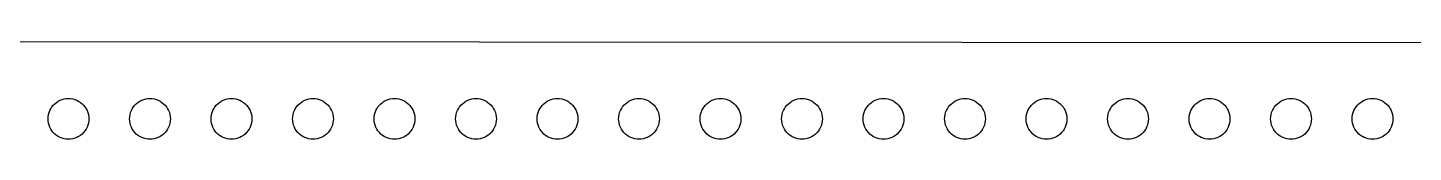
# Model space of a CAD drawing. Header units: metres. Extents: x 0 to 140, y 0 to 65.
# Drawn here: x 70 to 104, y 62.5 to 64.92 of the extents above; entities that cross this region are included whole.
import ezdxf

# ---------------------------------------------------------------- set-up
doc = ezdxf.new("R2010")
doc.units = ezdxf.units.M

msp = doc.modelspace()

# ---------------------------------------------------------------- linework, layer by layer
for p, q in [((117.613, 64.863), (16.5679, 64.9178)), ((70.5432, 63.2034), (70.567, 63.25)), ((70.567, 63.25), (70.5955, 63.2939)), ((70.5955, 63.2939), (70.6284, 63.3346)), ((70.6284, 63.3346), (70.6654, 63.3716)), ((70.6654, 63.3716), (70.7061, 63.4045)), ((70.7061, 63.4045), (70.75, 63.433)), ((70.75, 63.433), (70.7966, 63.4568)), ((70.7966, 63.4568), (70.8455, 63.4755)), ((70.8455, 63.4755), (70.896, 63.4891)), ((70.896, 63.4891), (70.9477, 63.4973)), ((70.9477, 63.4973), (71, 63.5)), ((71, 63.5), (71.0523, 63.4973)), ((71.0523, 63.4973), (71.1039, 63.4891)), ((71.1039, 63.4891), (71.1545, 63.4755)), ((71.1545, 63.4755), (71.2034, 63.4568)), ((71.2034, 63.4568), (71.25, 63.433)), ((71.25, 63.433), (71.2939, 63.4045)), ((71.2939, 63.4045), (71.3346, 63.3716)), ((71.3346, 63.3716), (71.3716, 63.3346)), ((71.3716, 63.3346), (71.4045, 63.2939)), ((71.4045, 63.2939), (71.433, 63.25)), ((71.433, 63.25), (71.4568, 63.2034)), ((72.5432, 63.2034), (72.567, 63.25)), ((72.567, 63.25), (72.5955, 63.2939)), ((72.5955, 63.2939), (72.6284, 63.3346)), ((72.6284, 63.3346), (72.6654, 63.3716)), ((72.6654, 63.3716), (72.7061, 63.4045)), ((72.7061, 63.4045), (72.75, 63.433)), ((72.75, 63.433), (72.7966, 63.4568)), ((72.7966, 63.4568), (72.8455, 63.4755)), ((72.8455, 63.4755), (72.896, 63.4891)), ((72.896, 63.4891), (72.9477, 63.4973)), ((72.9477, 63.4973), (73, 63.5)), ((73, 63.5), (73.0523, 63.4973)), ((73.0523, 63.4973), (73.1039, 63.4891)), ((73.1039, 63.4891), (73.1545, 63.4755)), ((73.1545, 63.4755), (73.2034, 63.4568)), ((73.2034, 63.4568), (73.25, 63.433)), ((73.25, 63.433), (73.2939, 63.4045)), ((73.2939, 63.4045), (73.3346, 63.3716)), ((73.3346, 63.3716), (73.3716, 63.3346)), ((73.3716, 63.3346), (73.4045, 63.2939)), ((73.4045, 63.2939), (73.433, 63.25)), ((73.433, 63.25), (73.4568, 63.2034)), ((74.5432, 63.2034), (74.567, 63.25)), ((74.567, 63.25), (74.5955, 63.2939)), ((74.5955, 63.2939), (74.6284, 63.3346)), ((74.6284, 63.3346), (74.6654, 63.3716)), ((74.6654, 63.3716), (74.7061, 63.4045)), ((74.7061, 63.4045), (74.75, 63.433)), ((74.75, 63.433), (74.7966, 63.4568)), ((74.7966, 63.4568), (74.8455, 63.4755)), ((74.8455, 63.4755), (74.896, 63.4891)), ((74.896, 63.4891), (74.9477, 63.4973)), ((74.9477, 63.4973), (75, 63.5)), ((75, 63.5), (75.0523, 63.4973)), ((75.0523, 63.4973), (75.1039, 63.4891)), ((75.1039, 63.4891), (75.1545, 63.4755)), ((75.1545, 63.4755), (75.2034, 63.4568)), ((75.2034, 63.4568), (75.25, 63.433)), ((75.25, 63.433), (75.2939, 63.4045)), ((75.2939, 63.4045), (75.3346, 63.3716)), ((75.3346, 63.3716), (75.3716, 63.3346)), ((75.3716, 63.3346), (75.4045, 63.2939)), ((75.4045, 63.2939), (75.433, 63.25)), ((75.433, 63.25), (75.4568, 63.2034)), ((76.5432, 63.2034), (76.567, 63.25)), ((76.567, 63.25), (76.5955, 63.2939)), ((76.5955, 63.2939), (76.6284, 63.3346)), ((76.6284, 63.3346), (76.6654, 63.3716)), ((76.6654, 63.3716), (76.7061, 63.4045)), ((76.7061, 63.4045), (76.75, 63.433)), ((76.75, 63.433), (76.7966, 63.4568)), ((76.7966, 63.4568), (76.8455, 63.4755)), ((76.8455, 63.4755), (76.896, 63.4891)), ((76.896, 63.4891), (76.9477, 63.4973)), ((76.9477, 63.4973), (77, 63.5)), ((77, 63.5), (77.0523, 63.4973)), ((77.0523, 63.4973), (77.1039, 63.4891)), ((77.1039, 63.4891), (77.1545, 63.4755)), ((77.1545, 63.4755), (77.2034, 63.4568)), ((77.2034, 63.4568), (77.25, 63.433)), ((77.25, 63.433), (77.2939, 63.4045)), ((77.2939, 63.4045), (77.3346, 63.3716)), ((77.3346, 63.3716), (77.3716, 63.3346)), ((77.3716, 63.3346), (77.4045, 63.2939)), ((77.4045, 63.2939), (77.433, 63.25)), ((77.433, 63.25), (77.4568, 63.2034)), ((78.5432, 63.2034), (78.567, 63.25)), ((78.567, 63.25), (78.5955, 63.2939)), ((78.5955, 63.2939), (78.6284, 63.3346)), ((78.6284, 63.3346), (78.6654, 63.3716)), ((78.6654, 63.3716), (78.7061, 63.4045)), ((78.7061, 63.4045), (78.75, 63.433)), ((78.75, 63.433), (78.7966, 63.4568)), ((78.7966, 63.4568), (78.8455, 63.4755)), ((78.8455, 63.4755), (78.896, 63.4891)), ((78.896, 63.4891), (78.9477, 63.4973)), ((78.9477, 63.4973), (79, 63.5)), ((79, 63.5), (79.0523, 63.4973)), ((79.0523, 63.4973), (79.1039, 63.4891)), ((79.1039, 63.4891), (79.1545, 63.4755)), ((79.1545, 63.4755), (79.2034, 63.4568)), ((79.2034, 63.4568), (79.25, 63.433)), ((79.25, 63.433), (79.2939, 63.4045)), ((79.2939, 63.4045), (79.3346, 63.3716)), ((79.3346, 63.3716), (79.3716, 63.3346)), ((79.3716, 63.3346), (79.4045, 63.2939)), ((79.4045, 63.2939), (79.433, 63.25)), ((79.433, 63.25), (79.4568, 63.2034)), ((80.5432, 63.2034), (80.567, 63.25)), ((80.567, 63.25), (80.5955, 63.2939)), ((80.5955, 63.2939), (80.6284, 63.3346)), ((80.6284, 63.3346), (80.6654, 63.3716)), ((80.6654, 63.3716), (80.7061, 63.4045)), ((80.7061, 63.4045), (80.75, 63.433)), ((80.75, 63.433), (80.7966, 63.4568)), ((80.7966, 63.4568), (80.8455, 63.4755)), ((80.8455, 63.4755), (80.896, 63.4891)), ((80.896, 63.4891), (80.9477, 63.4973)), ((80.9477, 63.4973), (81, 63.5)), ((81, 63.5), (81.0523, 63.4973)), ((81.0523, 63.4973), (81.1039, 63.4891)), ((81.1039, 63.4891), (81.1545, 63.4755)), ((81.1545, 63.4755), (81.2034, 63.4568)), ((81.2034, 63.4568), (81.25, 63.433)), ((81.25, 63.433), (81.2939, 63.4045)), ((81.2939, 63.4045), (81.3346, 63.3716)), ((81.3346, 63.3716), (81.3716, 63.3346)), ((81.3716, 63.3346), (81.4045, 63.2939)), ((81.4045, 63.2939), (81.433, 63.25)), ((81.433, 63.25), (81.4568, 63.2034)), ((82.5432, 63.2034), (82.567, 63.25)), ((82.567, 63.25), (82.5955, 63.2939)), ((82.5955, 63.2939), (82.6284, 63.3346)), ((82.6284, 63.3346), (82.6654, 63.3716)), ((82.6654, 63.3716), (82.7061, 63.4045)), ((82.7061, 63.4045), (82.75, 63.433)), ((82.75, 63.433), (82.7966, 63.4568)), ((82.7966, 63.4568), (82.8455, 63.4755)), ((82.8455, 63.4755), (82.896, 63.4891)), ((82.896, 63.4891), (82.9477, 63.4973)), ((82.9477, 63.4973), (83, 63.5)), ((83, 63.5), (83.0523, 63.4973)), ((83.0523, 63.4973), (83.1039, 63.4891)), ((83.1039, 63.4891), (83.1545, 63.4755)), ((83.1545, 63.4755), (83.2034, 63.4568)), ((83.2034, 63.4568), (83.25, 63.433)), ((83.25, 63.433), (83.2939, 63.4045)), ((83.2939, 63.4045), (83.3346, 63.3716)), ((83.3346, 63.3716), (83.3716, 63.3346)), ((83.3716, 63.3346), (83.4045, 63.2939)), ((83.4045, 63.2939), (83.433, 63.25)), ((83.433, 63.25), (83.4568, 63.2034)), ((84.5432, 63.2034), (84.567, 63.25)), ((84.567, 63.25), (84.5955, 63.2939)), ((84.5955, 63.2939), (84.6284, 63.3346)), ((84.6284, 63.3346), (84.6654, 63.3716)), ((84.6654, 63.3716), (84.7061, 63.4045)), ((84.7061, 63.4045), (84.75, 63.433)), ((84.75, 63.433), (84.7966, 63.4568)), ((84.7966, 63.4568), (84.8455, 63.4755)), ((84.8455, 63.4755), (84.896, 63.4891)), ((84.896, 63.4891), (84.9477, 63.4973)), ((84.9477, 63.4973), (85, 63.5)), ((85, 63.5), (85.0523, 63.4973)), ((85.0523, 63.4973), (85.1039, 63.4891)), ((85.1039, 63.4891), (85.1545, 63.4755)), ((85.1545, 63.4755), (85.2034, 63.4568)), ((85.2034, 63.4568), (85.25, 63.433)), ((85.25, 63.433), (85.2939, 63.4045)), ((85.2939, 63.4045), (85.3346, 63.3716)), ((85.3346, 63.3716), (85.3716, 63.3346)), ((85.3716, 63.3346), (85.4045, 63.2939)), ((85.4045, 63.2939), (85.433, 63.25)), ((85.433, 63.25), (85.4568, 63.2034)), ((86.5432, 63.2034), (86.567, 63.25)), ((86.567, 63.25), (86.5955, 63.2939)), ((86.5955, 63.2939), (86.6284, 63.3346)), ((86.6284, 63.3346), (86.6654, 63.3716)), ((86.6654, 63.3716), (86.7061, 63.4045)), ((86.7061, 63.4045), (86.75, 63.433)), ((86.75, 63.433), (86.7966, 63.4568)), ((86.7966, 63.4568), (86.8455, 63.4755)), ((86.8455, 63.4755), (86.896, 63.4891)), ((86.896, 63.4891), (86.9477, 63.4973)), ((86.9477, 63.4973), (87, 63.5)), ((87, 63.5), (87.0523, 63.4973)), ((87.0523, 63.4973), (87.1039, 63.4891)), ((87.1039, 63.4891), (87.1545, 63.4755)), ((87.1545, 63.4755), (87.2034, 63.4568)), ((87.2034, 63.4568), (87.25, 63.433)), ((87.25, 63.433), (87.2939, 63.4045)), ((87.2939, 63.4045), (87.3346, 63.3716)), ((87.3346, 63.3716), (87.3716, 63.3346)), ((87.3716, 63.3346), (87.4045, 63.2939)), ((87.4045, 63.2939), (87.433, 63.25)), ((87.433, 63.25), (87.4568, 63.2034)), ((88.5432, 63.2034), (88.567, 63.25)), ((88.567, 63.25), (88.5955, 63.2939)), ((88.5955, 63.2939), (88.6284, 63.3346)), ((88.6284, 63.3346), (88.6654, 63.3716)), ((88.6654, 63.3716), (88.7061, 63.4045)), ((88.7061, 63.4045), (88.75, 63.433)), ((88.75, 63.433), (88.7966, 63.4568)), ((88.7966, 63.4568), (88.8455, 63.4755)), ((88.8455, 63.4755), (88.896, 63.4891)), ((88.896, 63.4891), (88.9477, 63.4973)), ((88.9477, 63.4973), (89, 63.5)), ((89, 63.5), (89.0523, 63.4973)), ((89.0523, 63.4973), (89.1039, 63.4891)), ((89.1039, 63.4891), (89.1545, 63.4755)), ((89.1545, 63.4755), (89.2034, 63.4568)), ((89.2034, 63.4568), (89.25, 63.433)), ((89.25, 63.433), (89.2939, 63.4045)), ((89.2939, 63.4045), (89.3346, 63.3716)), ((89.3346, 63.3716), (89.3716, 63.3346)), ((89.3716, 63.3346), (89.4045, 63.2939)), ((89.4045, 63.2939), (89.433, 63.25)), ((89.433, 63.25), (89.4568, 63.2034)), ((90.5432, 63.2034), (90.567, 63.25)), ((90.567, 63.25), (90.5955, 63.2939)), ((90.5955, 63.2939), (90.6284, 63.3346)), ((90.6284, 63.3346), (90.6654, 63.3716)), ((90.6654, 63.3716), (90.7061, 63.4045)), ((90.7061, 63.4045), (90.75, 63.433)), ((90.75, 63.433), (90.7966, 63.4568)), ((90.7966, 63.4568), (90.8455, 63.4755)), ((90.8455, 63.4755), (90.896, 63.4891)), ((90.896, 63.4891), (90.9477, 63.4973)), ((90.9477, 63.4973), (91, 63.5)), ((91, 63.5), (91.0523, 63.4973)), ((91.0523, 63.4973), (91.1039, 63.4891)), ((91.1039, 63.4891), (91.1545, 63.4755)), ((91.1545, 63.4755), (91.2034, 63.4568)), ((91.2034, 63.4568), (91.25, 63.433)), ((91.25, 63.433), (91.2939, 63.4045)), ((91.2939, 63.4045), (91.3346, 63.3716)), ((91.3346, 63.3716), (91.3716, 63.3346)), ((91.3716, 63.3346), (91.4045, 63.2939)), ((91.4045, 63.2939), (91.433, 63.25)), ((91.433, 63.25), (91.4568, 63.2034)), ((92.5432, 63.2034), (92.567, 63.25)), ((92.567, 63.25), (92.5955, 63.2939)), ((92.5955, 63.2939), (92.6284, 63.3346)), ((92.6284, 63.3346), (92.6654, 63.3716)), ((92.6654, 63.3716), (92.7061, 63.4045)), ((92.7061, 63.4045), (92.75, 63.433)), ((92.75, 63.433), (92.7966, 63.4568)), ((92.7966, 63.4568), (92.8455, 63.4755)), ((92.8455, 63.4755), (92.896, 63.4891)), ((92.896, 63.4891), (92.9477, 63.4973)), ((92.9477, 63.4973), (93, 63.5)), ((93, 63.5), (93.0523, 63.4973)), ((93.0523, 63.4973), (93.1039, 63.4891)), ((93.1039, 63.4891), (93.1545, 63.4755)), ((93.1545, 63.4755), (93.2034, 63.4568)), ((93.2034, 63.4568), (93.25, 63.433)), ((93.25, 63.433), (93.2939, 63.4045)), ((93.2939, 63.4045), (93.3346, 63.3716)), ((93.3346, 63.3716), (93.3716, 63.3346)), ((93.3716, 63.3346), (93.4045, 63.2939)), ((93.4045, 63.2939), (93.433, 63.25)), ((93.433, 63.25), (93.4568, 63.2034)), ((94.5432, 63.2034), (94.567, 63.25)), ((94.567, 63.25), (94.5955, 63.2939)), ((94.5955, 63.2939), (94.6284, 63.3346)), ((94.6284, 63.3346), (94.6654, 63.3716)), ((94.6654, 63.3716), (94.7061, 63.4045)), ((94.7061, 63.4045), (94.75, 63.433)), ((94.75, 63.433), (94.7966, 63.4568)), ((94.7966, 63.4568), (94.8455, 63.4755)), ((94.8455, 63.4755), (94.896, 63.4891)), ((94.896, 63.4891), (94.9477, 63.4973)), ((94.9477, 63.4973), (95, 63.5)), ((95, 63.5), (95.0523, 63.4973)), ((95.0523, 63.4973), (95.1039, 63.4891)), ((95.1039, 63.4891), (95.1545, 63.4755)), ((95.1545, 63.4755), (95.2034, 63.4568)), ((95.2034, 63.4568), (95.25, 63.433)), ((95.25, 63.433), (95.2939, 63.4045)), ((95.2939, 63.4045), (95.3346, 63.3716)), ((95.3346, 63.3716), (95.3716, 63.3346)), ((95.3716, 63.3346), (95.4045, 63.2939)), ((95.4045, 63.2939), (95.433, 63.25)), ((95.433, 63.25), (95.4568, 63.2034)), ((96.5432, 63.2034), (96.567, 63.25)), ((96.567, 63.25), (96.5955, 63.2939)), ((96.5955, 63.2939), (96.6284, 63.3346)), ((96.6284, 63.3346), (96.6654, 63.3716)), ((96.6654, 63.3716), (96.7061, 63.4045)), ((96.7061, 63.4045), (96.75, 63.433)), ((96.75, 63.433), (96.7966, 63.4568)), ((96.7966, 63.4568), (96.8455, 63.4755)), ((96.8455, 63.4755), (96.896, 63.4891)), ((96.896, 63.4891), (96.9477, 63.4973)), ((96.9477, 63.4973), (97, 63.5)), ((97, 63.5), (97.0523, 63.4973)), ((97.0523, 63.4973), (97.1039, 63.4891)), ((97.1039, 63.4891), (97.1545, 63.4755)), ((97.1545, 63.4755), (97.2034, 63.4568)), ((97.2034, 63.4568), (97.25, 63.433)), ((97.25, 63.433), (97.2939, 63.4045)), ((97.2939, 63.4045), (97.3346, 63.3716)), ((97.3346, 63.3716), (97.3716, 63.3346)), ((97.3716, 63.3346), (97.4045, 63.2939)), ((97.4045, 63.2939), (97.433, 63.25)), ((97.433, 63.25), (97.4568, 63.2034)), ((98.5432, 63.2034), (98.567, 63.25)), ((98.567, 63.25), (98.5955, 63.2939)), ((98.5955, 63.2939), (98.6284, 63.3346)), ((98.6284, 63.3346), (98.6654, 63.3716)), ((98.6654, 63.3716), (98.7061, 63.4045)), ((98.7061, 63.4045), (98.75, 63.433)), ((98.75, 63.433), (98.7966, 63.4568)), ((98.7966, 63.4568), (98.8455, 63.4755)), ((98.8455, 63.4755), (98.896, 63.4891)), ((98.896, 63.4891), (98.9477, 63.4973)), ((98.9477, 63.4973), (99, 63.5)), ((99, 63.5), (99.0523, 63.4973)), ((99.0523, 63.4973), (99.1039, 63.4891)), ((99.1039, 63.4891), (99.1545, 63.4755)), ((99.1545, 63.4755), (99.2034, 63.4568)), ((99.2034, 63.4568), (99.25, 63.433)), ((99.25, 63.433), (99.2939, 63.4045)), ((99.2939, 63.4045), (99.3346, 63.3716)), ((99.3346, 63.3716), (99.3716, 63.3346)), ((99.3716, 63.3346), (99.4045, 63.2939)), ((99.4045, 63.2939), (99.433, 63.25)), ((99.433, 63.25), (99.4568, 63.2034)), ((100.543, 63.2034), (100.567, 63.25)), ((100.567, 63.25), (100.595, 63.2939)), ((100.595, 63.2939), (100.628, 63.3346)), ((100.628, 63.3346), (100.665, 63.3716)), ((100.665, 63.3716), (100.706, 63.4045)), ((100.706, 63.4045), (100.75, 63.433)), ((100.75, 63.433), (100.797, 63.4568)), ((100.797, 63.4568), (100.845, 63.4755)), ((100.845, 63.4755), (100.896, 63.4891)), ((100.896, 63.4891), (100.948, 63.4973)), ((100.948, 63.4973), (101, 63.5)), ((101, 63.5), (101.052, 63.4973)), ((101.052, 63.4973), (101.104, 63.4891)), ((101.104, 63.4891), (101.154, 63.4755)), ((101.154, 63.4755), (101.203, 63.4568)), ((101.203, 63.4568), (101.25, 63.433)), ((101.25, 63.433), (101.294, 63.4045)), ((101.294, 63.4045), (101.335, 63.3716)), ((101.335, 63.3716), (101.372, 63.3346)), ((101.372, 63.3346), (101.404, 63.2939)), ((101.404, 63.2939), (101.433, 63.25)), ((101.433, 63.25), (101.457, 63.2034)), ((102.543, 63.2034), (102.567, 63.25)), ((102.567, 63.25), (102.595, 63.2939)), ((102.595, 63.2939), (102.628, 63.3346)), ((102.628, 63.3346), (102.665, 63.3716)), ((102.665, 63.3716), (102.706, 63.4045)), ((102.706, 63.4045), (102.75, 63.433)), ((102.75, 63.433), (102.797, 63.4568)), ((102.797, 63.4568), (102.845, 63.4755)), ((102.845, 63.4755), (102.896, 63.4891)), ((102.896, 63.4891), (102.948, 63.4973)), ((102.948, 63.4973), (103, 63.5)), ((103, 63.5), (103.052, 63.4973)), ((103.052, 63.4973), (103.104, 63.4891)), ((103.104, 63.4891), (103.154, 63.4755)), ((103.154, 63.4755), (103.203, 63.4568)), ((103.203, 63.4568), (103.25, 63.433)), ((103.25, 63.433), (103.294, 63.4045)), ((103.294, 63.4045), (103.335, 63.3716)), ((103.335, 63.3716), (103.372, 63.3346)), ((103.372, 63.3346), (103.404, 63.2939)), ((103.404, 63.2939), (103.433, 63.25)), ((103.433, 63.25), (103.457, 63.2034)), ((70.5, 63), (70.5027, 63.0523)), ((70.5027, 62.9477), (70.5, 63)), ((70.5027, 63.0523), (70.5109, 63.1039)), ((70.5109, 62.896), (70.5027, 62.9477)), ((70.5109, 63.1039), (70.5245, 63.1545)), ((70.5245, 63.1545), (70.5432, 63.2034)), ((71.4568, 63.2034), (71.4755, 63.1545)), ((71.4755, 63.1545), (71.4891, 63.1039)), ((71.4891, 63.1039), (71.4973, 63.0523)), ((71.4973, 62.9477), (71.4891, 62.896)), ((71.4973, 63.0523), (71.5, 63)), ((71.5, 63), (71.4973, 62.9477)), ((72.5, 63), (72.5027, 63.0523)), ((72.5027, 62.9477), (72.5, 63)), ((72.5027, 63.0523), (72.5109, 63.1039)), ((72.5109, 62.896), (72.5027, 62.9477)), ((72.5109, 63.1039), (72.5245, 63.1545)), ((72.5245, 63.1545), (72.5432, 63.2034)), ((73.4568, 63.2034), (73.4755, 63.1545)), ((73.4755, 63.1545), (73.4891, 63.1039)), ((73.4891, 63.1039), (73.4973, 63.0523)), ((73.4973, 62.9477), (73.4891, 62.896)), ((73.4973, 63.0523), (73.5, 63)), ((73.5, 63), (73.4973, 62.9477)), ((74.5, 63), (74.5027, 63.0523)), ((74.5027, 62.9477), (74.5, 63)), ((74.5027, 63.0523), (74.5109, 63.1039)), ((74.5109, 62.896), (74.5027, 62.9477)), ((74.5109, 63.1039), (74.5245, 63.1545)), ((74.5245, 63.1545), (74.5432, 63.2034)), ((75.4568, 63.2034), (75.4755, 63.1545)), ((75.4755, 63.1545), (75.4891, 63.1039)), ((75.4891, 63.1039), (75.4973, 63.0523)), ((75.4973, 62.9477), (75.4891, 62.896)), ((75.4973, 63.0523), (75.5, 63)), ((75.5, 63), (75.4973, 62.9477)), ((76.5, 63), (76.5027, 63.0523)), ((76.5027, 62.9477), (76.5, 63)), ((76.5027, 63.0523), (76.5109, 63.1039)), ((76.5109, 62.896), (76.5027, 62.9477)), ((76.5109, 63.1039), (76.5245, 63.1545)), ((76.5245, 63.1545), (76.5432, 63.2034)), ((77.4568, 63.2034), (77.4755, 63.1545)), ((77.4755, 63.1545), (77.4891, 63.1039)), ((77.4891, 63.1039), (77.4973, 63.0523)), ((77.4973, 62.9477), (77.4891, 62.896)), ((77.4973, 63.0523), (77.5, 63)), ((77.5, 63), (77.4973, 62.9477)), ((78.5, 63), (78.5027, 63.0523)), ((78.5027, 62.9477), (78.5, 63)), ((78.5027, 63.0523), (78.5109, 63.1039)), ((78.5109, 62.896), (78.5027, 62.9477)), ((78.5109, 63.1039), (78.5245, 63.1545)), ((78.5245, 63.1545), (78.5432, 63.2034)), ((79.4568, 63.2034), (79.4755, 63.1545)), ((79.4755, 63.1545), (79.4891, 63.1039)), ((79.4891, 63.1039), (79.4973, 63.0523)), ((79.4973, 62.9477), (79.4891, 62.896)), ((79.4973, 63.0523), (79.5, 63)), ((79.5, 63), (79.4973, 62.9477)), ((80.5, 63), (80.5027, 63.0523)), ((80.5027, 62.9477), (80.5, 63)), ((80.5027, 63.0523), (80.5109, 63.1039)), ((80.5109, 62.896), (80.5027, 62.9477)), ((80.5109, 63.1039), (80.5245, 63.1545)), ((80.5245, 63.1545), (80.5432, 63.2034)), ((81.4568, 63.2034), (81.4755, 63.1545)), ((81.4755, 63.1545), (81.4891, 63.1039)), ((81.4891, 63.1039), (81.4973, 63.0523)), ((81.4973, 62.9477), (81.4891, 62.896)), ((81.4973, 63.0523), (81.5, 63)), ((81.5, 63), (81.4973, 62.9477)), ((82.5, 63), (82.5027, 63.0523)), ((82.5027, 62.9477), (82.5, 63)), ((82.5027, 63.0523), (82.5109, 63.1039)), ((82.5109, 62.896), (82.5027, 62.9477)), ((82.5109, 63.1039), (82.5245, 63.1545)), ((82.5245, 63.1545), (82.5432, 63.2034)), ((83.4568, 63.2034), (83.4755, 63.1545)), ((83.4755, 63.1545), (83.4891, 63.1039)), ((83.4891, 63.1039), (83.4973, 63.0523)), ((83.4973, 62.9477), (83.4891, 62.896)), ((83.4973, 63.0523), (83.5, 63)), ((83.5, 63), (83.4973, 62.9477)), ((84.5, 63), (84.5027, 63.0523)), ((84.5027, 62.9477), (84.5, 63)), ((84.5027, 63.0523), (84.5109, 63.1039)), ((84.5109, 62.896), (84.5027, 62.9477)), ((84.5109, 63.1039), (84.5245, 63.1545)), ((84.5245, 63.1545), (84.5432, 63.2034)), ((85.4568, 63.2034), (85.4755, 63.1545)), ((85.4755, 63.1545), (85.4891, 63.1039)), ((85.4891, 63.1039), (85.4973, 63.0523)), ((85.4973, 62.9477), (85.4891, 62.896)), ((85.4973, 63.0523), (85.5, 63)), ((85.5, 63), (85.4973, 62.9477)), ((86.5, 63), (86.5027, 63.0523)), ((86.5027, 62.9477), (86.5, 63)), ((86.5027, 63.0523), (86.5109, 63.1039)), ((86.5109, 62.896), (86.5027, 62.9477)), ((86.5109, 63.1039), (86.5245, 63.1545)), ((86.5245, 63.1545), (86.5432, 63.2034)), ((87.4568, 63.2034), (87.4755, 63.1545)), ((87.4755, 63.1545), (87.4891, 63.1039)), ((87.4891, 63.1039), (87.4973, 63.0523)), ((87.4973, 62.9477), (87.4891, 62.896)), ((87.4973, 63.0523), (87.5, 63)), ((87.5, 63), (87.4973, 62.9477)), ((88.5, 63), (88.5027, 63.0523)), ((88.5027, 62.9477), (88.5, 63)), ((88.5027, 63.0523), (88.5109, 63.1039)), ((88.5109, 62.896), (88.5027, 62.9477)), ((88.5109, 63.1039), (88.5245, 63.1545)), ((88.5245, 63.1545), (88.5432, 63.2034)), ((89.4568, 63.2034), (89.4755, 63.1545)), ((89.4755, 63.1545), (89.4891, 63.1039)), ((89.4891, 63.1039), (89.4973, 63.0523)), ((89.4973, 62.9477), (89.4891, 62.896)), ((89.4973, 63.0523), (89.5, 63)), ((89.5, 63), (89.4973, 62.9477)), ((90.5, 63), (90.5027, 63.0523)), ((90.5027, 62.9477), (90.5, 63)), ((90.5027, 63.0523), (90.5109, 63.1039)), ((90.5109, 62.896), (90.5027, 62.9477)), ((90.5109, 63.1039), (90.5245, 63.1545)), ((90.5245, 63.1545), (90.5432, 63.2034)), ((91.4568, 63.2034), (91.4755, 63.1545)), ((91.4755, 63.1545), (91.4891, 63.1039)), ((91.4891, 63.1039), (91.4973, 63.0523)), ((91.4973, 62.9477), (91.4891, 62.896)), ((91.4973, 63.0523), (91.5, 63)), ((91.5, 63), (91.4973, 62.9477)), ((92.5, 63), (92.5027, 63.0523)), ((92.5027, 62.9477), (92.5, 63)), ((92.5027, 63.0523), (92.5109, 63.1039)), ((92.5109, 62.896), (92.5027, 62.9477)), ((92.5109, 63.1039), (92.5245, 63.1545)), ((92.5245, 63.1545), (92.5432, 63.2034)), ((93.4568, 63.2034), (93.4755, 63.1545)), ((93.4755, 63.1545), (93.4891, 63.1039)), ((93.4891, 63.1039), (93.4973, 63.0523)), ((93.4973, 62.9477), (93.4891, 62.896)), ((93.4973, 63.0523), (93.5, 63)), ((93.5, 63), (93.4973, 62.9477)), ((94.5, 63), (94.5027, 63.0523)), ((94.5027, 62.9477), (94.5, 63)), ((94.5027, 63.0523), (94.5109, 63.1039)), ((94.5109, 62.896), (94.5027, 62.9477)), ((94.5109, 63.1039), (94.5245, 63.1545)), ((94.5245, 63.1545), (94.5432, 63.2034)), ((95.4568, 63.2034), (95.4755, 63.1545)), ((95.4755, 63.1545), (95.4891, 63.1039)), ((95.4891, 63.1039), (95.4973, 63.0523)), ((95.4973, 62.9477), (95.4891, 62.896)), ((95.4973, 63.0523), (95.5, 63)), ((95.5, 63), (95.4973, 62.9477)), ((96.5, 63), (96.5027, 63.0523)), ((96.5027, 62.9477), (96.5, 63)), ((96.5027, 63.0523), (96.5109, 63.1039)), ((96.5109, 62.896), (96.5027, 62.9477)), ((96.5109, 63.1039), (96.5245, 63.1545)), ((96.5245, 63.1545), (96.5432, 63.2034)), ((97.4568, 63.2034), (97.4755, 63.1545)), ((97.4755, 63.1545), (97.4891, 63.1039)), ((97.4891, 63.1039), (97.4973, 63.0523)), ((97.4973, 62.9477), (97.4891, 62.896)), ((97.4973, 63.0523), (97.5, 63)), ((97.5, 63), (97.4973, 62.9477)), ((98.5, 63), (98.5027, 63.0523)), ((98.5027, 62.9477), (98.5, 63)), ((98.5027, 63.0523), (98.5109, 63.1039)), ((98.5109, 62.896), (98.5027, 62.9477)), ((98.5109, 63.1039), (98.5245, 63.1545)), ((98.5245, 63.1545), (98.5432, 63.2034)), ((99.4568, 63.2034), (99.4755, 63.1545)), ((99.4755, 63.1545), (99.4891, 63.1039)), ((99.4891, 63.1039), (99.4973, 63.0523)), ((99.4973, 62.9477), (99.4891, 62.896)), ((99.4973, 63.0523), (99.5, 63)), ((99.5, 63), (99.4973, 62.9477)), ((100.5, 63), (100.503, 63.0523)), ((100.503, 62.9477), (100.5, 63)), ((100.503, 63.0523), (100.511, 63.1039)), ((100.511, 62.896), (100.503, 62.9477)), ((100.511, 63.1039), (100.524, 63.1545)), ((100.524, 63.1545), (100.543, 63.2034)), ((101.457, 63.2034), (101.476, 63.1545)), ((101.476, 63.1545), (101.489, 63.1039)), ((101.489, 63.1039), (101.497, 63.0523)), ((101.497, 62.9477), (101.489, 62.896)), ((101.497, 63.0523), (101.5, 63)), ((101.5, 63), (101.497, 62.9477)), ((102.5, 63), (102.503, 63.0523)), ((102.503, 62.9477), (102.5, 63)), ((102.503, 63.0523), (102.511, 63.1039)), ((102.511, 62.896), (102.503, 62.9477)), ((102.511, 63.1039), (102.524, 63.1545)), ((102.524, 63.1545), (102.543, 63.2034)), ((103.457, 63.2034), (103.476, 63.1545)), ((103.476, 63.1545), (103.489, 63.1039)), ((103.489, 63.1039), (103.497, 63.0523)), ((103.497, 62.9477), (103.489, 62.896)), ((103.497, 63.0523), (103.5, 63)), ((103.5, 63), (103.497, 62.9477)), ((70.5245, 62.8455), (70.5109, 62.896)), ((70.5432, 62.7966), (70.5245, 62.8455)), ((70.567, 62.75), (70.5432, 62.7966)), ((70.5955, 62.7061), (70.567, 62.75)), ((70.6284, 62.6654), (70.5955, 62.7061)), ((70.6654, 62.6284), (70.6284, 62.6654)), ((70.7061, 62.5955), (70.6654, 62.6284)), ((70.75, 62.567), (70.7061, 62.5955)), ((70.7966, 62.5432), (70.75, 62.567)), ((71.25, 62.567), (71.2034, 62.5432)), ((71.2939, 62.5955), (71.25, 62.567)), ((71.3346, 62.6284), (71.2939, 62.5955)), ((71.3716, 62.6654), (71.3346, 62.6284)), ((71.4045, 62.7061), (71.3716, 62.6654)), ((71.433, 62.75), (71.4045, 62.7061)), ((71.4568, 62.7966), (71.433, 62.75)), ((71.4755, 62.8455), (71.4568, 62.7966)), ((71.4891, 62.896), (71.4755, 62.8455)), ((72.5245, 62.8455), (72.5109, 62.896)), ((72.5432, 62.7966), (72.5245, 62.8455)), ((72.567, 62.75), (72.5432, 62.7966)), ((72.5955, 62.7061), (72.567, 62.75)), ((72.6284, 62.6654), (72.5955, 62.7061)), ((72.6654, 62.6284), (72.6284, 62.6654)), ((72.7061, 62.5955), (72.6654, 62.6284)), ((72.75, 62.567), (72.7061, 62.5955)), ((72.7966, 62.5432), (72.75, 62.567)), ((73.25, 62.567), (73.2034, 62.5432)), ((73.2939, 62.5955), (73.25, 62.567)), ((73.3346, 62.6284), (73.2939, 62.5955)), ((73.3716, 62.6654), (73.3346, 62.6284)), ((73.4045, 62.7061), (73.3716, 62.6654)), ((73.433, 62.75), (73.4045, 62.7061)), ((73.4568, 62.7966), (73.433, 62.75)), ((73.4755, 62.8455), (73.4568, 62.7966)), ((73.4891, 62.896), (73.4755, 62.8455)), ((74.5245, 62.8455), (74.5109, 62.896)), ((74.5432, 62.7966), (74.5245, 62.8455)), ((74.567, 62.75), (74.5432, 62.7966)), ((74.5955, 62.7061), (74.567, 62.75)), ((74.6284, 62.6654), (74.5955, 62.7061)), ((74.6654, 62.6284), (74.6284, 62.6654)), ((74.7061, 62.5955), (74.6654, 62.6284)), ((74.75, 62.567), (74.7061, 62.5955)), ((74.7966, 62.5432), (74.75, 62.567)), ((75.25, 62.567), (75.2034, 62.5432)), ((75.2939, 62.5955), (75.25, 62.567)), ((75.3346, 62.6284), (75.2939, 62.5955)), ((75.3716, 62.6654), (75.3346, 62.6284)), ((75.4045, 62.7061), (75.3716, 62.6654)), ((75.433, 62.75), (75.4045, 62.7061)), ((75.4568, 62.7966), (75.433, 62.75)), ((75.4755, 62.8455), (75.4568, 62.7966)), ((75.4891, 62.896), (75.4755, 62.8455)), ((76.5245, 62.8455), (76.5109, 62.896)), ((76.5432, 62.7966), (76.5245, 62.8455)), ((76.567, 62.75), (76.5432, 62.7966)), ((76.5955, 62.7061), (76.567, 62.75)), ((76.6284, 62.6654), (76.5955, 62.7061)), ((76.6654, 62.6284), (76.6284, 62.6654)), ((76.7061, 62.5955), (76.6654, 62.6284)), ((76.75, 62.567), (76.7061, 62.5955)), ((76.7966, 62.5432), (76.75, 62.567)), ((77.25, 62.567), (77.2034, 62.5432)), ((77.2939, 62.5955), (77.25, 62.567)), ((77.3346, 62.6284), (77.2939, 62.5955)), ((77.3716, 62.6654), (77.3346, 62.6284)), ((77.4045, 62.7061), (77.3716, 62.6654)), ((77.433, 62.75), (77.4045, 62.7061)), ((77.4568, 62.7966), (77.433, 62.75)), ((77.4755, 62.8455), (77.4568, 62.7966)), ((77.4891, 62.896), (77.4755, 62.8455)), ((78.5245, 62.8455), (78.5109, 62.896)), ((78.5432, 62.7966), (78.5245, 62.8455)), ((78.567, 62.75), (78.5432, 62.7966)), ((78.5955, 62.7061), (78.567, 62.75)), ((78.6284, 62.6654), (78.5955, 62.7061)), ((78.6654, 62.6284), (78.6284, 62.6654)), ((78.7061, 62.5955), (78.6654, 62.6284)), ((78.75, 62.567), (78.7061, 62.5955)), ((78.7966, 62.5432), (78.75, 62.567)), ((79.25, 62.567), (79.2034, 62.5432)), ((79.2939, 62.5955), (79.25, 62.567)), ((79.3346, 62.6284), (79.2939, 62.5955)), ((79.3716, 62.6654), (79.3346, 62.6284)), ((79.4045, 62.7061), (79.3716, 62.6654)), ((79.433, 62.75), (79.4045, 62.7061)), ((79.4568, 62.7966), (79.433, 62.75)), ((79.4755, 62.8455), (79.4568, 62.7966)), ((79.4891, 62.896), (79.4755, 62.8455)), ((80.5245, 62.8455), (80.5109, 62.896)), ((80.5432, 62.7966), (80.5245, 62.8455)), ((80.567, 62.75), (80.5432, 62.7966)), ((80.5955, 62.7061), (80.567, 62.75)), ((80.6284, 62.6654), (80.5955, 62.7061)), ((80.6654, 62.6284), (80.6284, 62.6654)), ((80.7061, 62.5955), (80.6654, 62.6284)), ((80.75, 62.567), (80.7061, 62.5955)), ((80.7966, 62.5432), (80.75, 62.567)), ((81.25, 62.567), (81.2034, 62.5432)), ((81.2939, 62.5955), (81.25, 62.567)), ((81.3346, 62.6284), (81.2939, 62.5955)), ((81.3716, 62.6654), (81.3346, 62.6284)), ((81.4045, 62.7061), (81.3716, 62.6654)), ((81.433, 62.75), (81.4045, 62.7061)), ((81.4568, 62.7966), (81.433, 62.75)), ((81.4755, 62.8455), (81.4568, 62.7966)), ((81.4891, 62.896), (81.4755, 62.8455)), ((82.5245, 62.8455), (82.5109, 62.896)), ((82.5432, 62.7966), (82.5245, 62.8455)), ((82.567, 62.75), (82.5432, 62.7966)), ((82.5955, 62.7061), (82.567, 62.75)), ((82.6284, 62.6654), (82.5955, 62.7061)), ((82.6654, 62.6284), (82.6284, 62.6654)), ((82.7061, 62.5955), (82.6654, 62.6284)), ((82.75, 62.567), (82.7061, 62.5955)), ((82.7966, 62.5432), (82.75, 62.567)), ((83.25, 62.567), (83.2034, 62.5432)), ((83.2939, 62.5955), (83.25, 62.567)), ((83.3346, 62.6284), (83.2939, 62.5955)), ((83.3716, 62.6654), (83.3346, 62.6284)), ((83.4045, 62.7061), (83.3716, 62.6654)), ((83.433, 62.75), (83.4045, 62.7061)), ((83.4568, 62.7966), (83.433, 62.75)), ((83.4755, 62.8455), (83.4568, 62.7966)), ((83.4891, 62.896), (83.4755, 62.8455)), ((84.5245, 62.8455), (84.5109, 62.896)), ((84.5432, 62.7966), (84.5245, 62.8455)), ((84.567, 62.75), (84.5432, 62.7966)), ((84.5955, 62.7061), (84.567, 62.75)), ((84.6284, 62.6654), (84.5955, 62.7061)), ((84.6654, 62.6284), (84.6284, 62.6654)), ((84.7061, 62.5955), (84.6654, 62.6284)), ((84.75, 62.567), (84.7061, 62.5955)), ((84.7966, 62.5432), (84.75, 62.567)), ((85.25, 62.567), (85.2034, 62.5432)), ((85.2939, 62.5955), (85.25, 62.567)), ((85.3346, 62.6284), (85.2939, 62.5955)), ((85.3716, 62.6654), (85.3346, 62.6284)), ((85.4045, 62.7061), (85.3716, 62.6654)), ((85.433, 62.75), (85.4045, 62.7061)), ((85.4568, 62.7966), (85.433, 62.75)), ((85.4755, 62.8455), (85.4568, 62.7966)), ((85.4891, 62.896), (85.4755, 62.8455)), ((86.5245, 62.8455), (86.5109, 62.896)), ((86.5432, 62.7966), (86.5245, 62.8455)), ((86.567, 62.75), (86.5432, 62.7966)), ((86.5955, 62.7061), (86.567, 62.75)), ((86.6284, 62.6654), (86.5955, 62.7061)), ((86.6654, 62.6284), (86.6284, 62.6654)), ((86.7061, 62.5955), (86.6654, 62.6284)), ((86.75, 62.567), (86.7061, 62.5955)), ((86.7966, 62.5432), (86.75, 62.567)), ((87.25, 62.567), (87.2034, 62.5432)), ((87.2939, 62.5955), (87.25, 62.567)), ((87.3346, 62.6284), (87.2939, 62.5955)), ((87.3716, 62.6654), (87.3346, 62.6284)), ((87.4045, 62.7061), (87.3716, 62.6654)), ((87.433, 62.75), (87.4045, 62.7061)), ((87.4568, 62.7966), (87.433, 62.75)), ((87.4755, 62.8455), (87.4568, 62.7966)), ((87.4891, 62.896), (87.4755, 62.8455)), ((88.5245, 62.8455), (88.5109, 62.896)), ((88.5432, 62.7966), (88.5245, 62.8455)), ((88.567, 62.75), (88.5432, 62.7966)), ((88.5955, 62.7061), (88.567, 62.75)), ((88.6284, 62.6654), (88.5955, 62.7061)), ((88.6654, 62.6284), (88.6284, 62.6654)), ((88.7061, 62.5955), (88.6654, 62.6284)), ((88.75, 62.567), (88.7061, 62.5955)), ((88.7966, 62.5432), (88.75, 62.567)), ((89.25, 62.567), (89.2034, 62.5432)), ((89.2939, 62.5955), (89.25, 62.567)), ((89.3346, 62.6284), (89.2939, 62.5955)), ((89.3716, 62.6654), (89.3346, 62.6284)), ((89.4045, 62.7061), (89.3716, 62.6654)), ((89.433, 62.75), (89.4045, 62.7061)), ((89.4568, 62.7966), (89.433, 62.75)), ((89.4755, 62.8455), (89.4568, 62.7966)), ((89.4891, 62.896), (89.4755, 62.8455)), ((90.5245, 62.8455), (90.5109, 62.896)), ((90.5432, 62.7966), (90.5245, 62.8455)), ((90.567, 62.75), (90.5432, 62.7966)), ((90.5955, 62.7061), (90.567, 62.75)), ((90.6284, 62.6654), (90.5955, 62.7061)), ((90.6654, 62.6284), (90.6284, 62.6654)), ((90.7061, 62.5955), (90.6654, 62.6284)), ((90.75, 62.567), (90.7061, 62.5955)), ((90.7966, 62.5432), (90.75, 62.567)), ((91.25, 62.567), (91.2034, 62.5432)), ((91.2939, 62.5955), (91.25, 62.567)), ((91.3346, 62.6284), (91.2939, 62.5955)), ((91.3716, 62.6654), (91.3346, 62.6284)), ((91.4045, 62.7061), (91.3716, 62.6654)), ((91.433, 62.75), (91.4045, 62.7061)), ((91.4568, 62.7966), (91.433, 62.75)), ((91.4755, 62.8455), (91.4568, 62.7966)), ((91.4891, 62.896), (91.4755, 62.8455)), ((92.5245, 62.8455), (92.5109, 62.896)), ((92.5432, 62.7966), (92.5245, 62.8455)), ((92.567, 62.75), (92.5432, 62.7966)), ((92.5955, 62.7061), (92.567, 62.75)), ((92.6284, 62.6654), (92.5955, 62.7061)), ((92.6654, 62.6284), (92.6284, 62.6654)), ((92.7061, 62.5955), (92.6654, 62.6284)), ((92.75, 62.567), (92.7061, 62.5955)), ((92.7966, 62.5432), (92.75, 62.567)), ((93.25, 62.567), (93.2034, 62.5432)), ((93.2939, 62.5955), (93.25, 62.567)), ((93.3346, 62.6284), (93.2939, 62.5955)), ((93.3716, 62.6654), (93.3346, 62.6284)), ((93.4045, 62.7061), (93.3716, 62.6654)), ((93.433, 62.75), (93.4045, 62.7061)), ((93.4568, 62.7966), (93.433, 62.75)), ((93.4755, 62.8455), (93.4568, 62.7966)), ((93.4891, 62.896), (93.4755, 62.8455)), ((94.5245, 62.8455), (94.5109, 62.896)), ((94.5432, 62.7966), (94.5245, 62.8455)), ((94.567, 62.75), (94.5432, 62.7966)), ((94.5955, 62.7061), (94.567, 62.75)), ((94.6284, 62.6654), (94.5955, 62.7061)), ((94.6654, 62.6284), (94.6284, 62.6654)), ((94.7061, 62.5955), (94.6654, 62.6284)), ((94.75, 62.567), (94.7061, 62.5955)), ((94.7966, 62.5432), (94.75, 62.567)), ((95.25, 62.567), (95.2034, 62.5432)), ((95.2939, 62.5955), (95.25, 62.567)), ((95.3346, 62.6284), (95.2939, 62.5955)), ((95.3716, 62.6654), (95.3346, 62.6284)), ((95.4045, 62.7061), (95.3716, 62.6654)), ((95.433, 62.75), (95.4045, 62.7061)), ((95.4568, 62.7966), (95.433, 62.75)), ((95.4755, 62.8455), (95.4568, 62.7966)), ((95.4891, 62.896), (95.4755, 62.8455)), ((96.5245, 62.8455), (96.5109, 62.896)), ((96.5432, 62.7966), (96.5245, 62.8455)), ((96.567, 62.75), (96.5432, 62.7966)), ((96.5955, 62.7061), (96.567, 62.75)), ((96.6284, 62.6654), (96.5955, 62.7061)), ((96.6654, 62.6284), (96.6284, 62.6654)), ((96.7061, 62.5955), (96.6654, 62.6284)), ((96.75, 62.567), (96.7061, 62.5955)), ((96.7966, 62.5432), (96.75, 62.567)), ((97.25, 62.567), (97.2034, 62.5432)), ((97.2939, 62.5955), (97.25, 62.567)), ((97.3346, 62.6284), (97.2939, 62.5955)), ((97.3716, 62.6654), (97.3346, 62.6284)), ((97.4045, 62.7061), (97.3716, 62.6654)), ((97.433, 62.75), (97.4045, 62.7061)), ((97.4568, 62.7966), (97.433, 62.75)), ((97.4755, 62.8455), (97.4568, 62.7966)), ((97.4891, 62.896), (97.4755, 62.8455)), ((98.5245, 62.8455), (98.5109, 62.896)), ((98.5432, 62.7966), (98.5245, 62.8455)), ((98.567, 62.75), (98.5432, 62.7966)), ((98.5955, 62.7061), (98.567, 62.75)), ((98.6284, 62.6654), (98.5955, 62.7061)), ((98.6654, 62.6284), (98.6284, 62.6654)), ((98.7061, 62.5955), (98.6654, 62.6284)), ((98.75, 62.567), (98.7061, 62.5955)), ((98.7966, 62.5432), (98.75, 62.567)), ((99.25, 62.567), (99.2034, 62.5432)), ((99.2939, 62.5955), (99.25, 62.567)), ((99.3346, 62.6284), (99.2939, 62.5955)), ((99.3716, 62.6654), (99.3346, 62.6284)), ((99.4045, 62.7061), (99.3716, 62.6654)), ((99.433, 62.75), (99.4045, 62.7061)), ((99.4568, 62.7966), (99.433, 62.75)), ((99.4755, 62.8455), (99.4568, 62.7966)), ((99.4891, 62.896), (99.4755, 62.8455)), ((100.524, 62.8455), (100.511, 62.896)), ((100.543, 62.7966), (100.524, 62.8455)), ((100.567, 62.75), (100.543, 62.7966)), ((100.595, 62.7061), (100.567, 62.75)), ((100.628, 62.6654), (100.595, 62.7061)), ((100.665, 62.6284), (100.628, 62.6654)), ((100.706, 62.5955), (100.665, 62.6284)), ((100.75, 62.567), (100.706, 62.5955)), ((100.797, 62.5432), (100.75, 62.567)), ((101.25, 62.567), (101.203, 62.5432)), ((101.294, 62.5955), (101.25, 62.567)), ((101.335, 62.6284), (101.294, 62.5955)), ((101.372, 62.6654), (101.335, 62.6284)), ((101.404, 62.7061), (101.372, 62.6654)), ((101.433, 62.75), (101.404, 62.7061)), ((101.457, 62.7966), (101.433, 62.75)), ((101.476, 62.8455), (101.457, 62.7966)), ((101.489, 62.896), (101.476, 62.8455)), ((102.524, 62.8455), (102.511, 62.896)), ((102.543, 62.7966), (102.524, 62.8455)), ((102.567, 62.75), (102.543, 62.7966)), ((102.595, 62.7061), (102.567, 62.75)), ((102.628, 62.6654), (102.595, 62.7061)), ((102.665, 62.6284), (102.628, 62.6654)), ((102.706, 62.5955), (102.665, 62.6284)), ((102.75, 62.567), (102.706, 62.5955)), ((102.797, 62.5432), (102.75, 62.567)), ((103.25, 62.567), (103.203, 62.5432)), ((103.294, 62.5955), (103.25, 62.567)), ((103.335, 62.6284), (103.294, 62.5955)), ((103.372, 62.6654), (103.335, 62.6284)), ((103.404, 62.7061), (103.372, 62.6654)), ((103.433, 62.75), (103.404, 62.7061)), ((103.457, 62.7966), (103.433, 62.75)), ((103.476, 62.8455), (103.457, 62.7966)), ((103.489, 62.896), (103.476, 62.8455)), ((70.8455, 62.5245), (70.7966, 62.5432)), ((70.896, 62.5109), (70.8455, 62.5245)), ((70.9477, 62.5027), (70.896, 62.5109)), ((71, 62.5), (70.9477, 62.5027)), ((71.0523, 62.5027), (71, 62.5)), ((71.1039, 62.5109), (71.0523, 62.5027)), ((71.1545, 62.5245), (71.1039, 62.5109)), ((71.2034, 62.5432), (71.1545, 62.5245)), ((72.8455, 62.5245), (72.7966, 62.5432)), ((72.896, 62.5109), (72.8455, 62.5245)), ((72.9477, 62.5027), (72.896, 62.5109)), ((73, 62.5), (72.9477, 62.5027)), ((73.0523, 62.5027), (73, 62.5)), ((73.1039, 62.5109), (73.0523, 62.5027)), ((73.1545, 62.5245), (73.1039, 62.5109)), ((73.2034, 62.5432), (73.1545, 62.5245)), ((74.8455, 62.5245), (74.7966, 62.5432)), ((74.896, 62.5109), (74.8455, 62.5245)), ((74.9477, 62.5027), (74.896, 62.5109)), ((75, 62.5), (74.9477, 62.5027)), ((75.0523, 62.5027), (75, 62.5)), ((75.1039, 62.5109), (75.0523, 62.5027)), ((75.1545, 62.5245), (75.1039, 62.5109)), ((75.2034, 62.5432), (75.1545, 62.5245)), ((76.8455, 62.5245), (76.7966, 62.5432)), ((76.896, 62.5109), (76.8455, 62.5245)), ((76.9477, 62.5027), (76.896, 62.5109)), ((77, 62.5), (76.9477, 62.5027)), ((77.0523, 62.5027), (77, 62.5)), ((77.1039, 62.5109), (77.0523, 62.5027)), ((77.1545, 62.5245), (77.1039, 62.5109)), ((77.2034, 62.5432), (77.1545, 62.5245)), ((78.8455, 62.5245), (78.7966, 62.5432)), ((78.896, 62.5109), (78.8455, 62.5245)), ((78.9477, 62.5027), (78.896, 62.5109)), ((79, 62.5), (78.9477, 62.5027)), ((79.0523, 62.5027), (79, 62.5)), ((79.1039, 62.5109), (79.0523, 62.5027)), ((79.1545, 62.5245), (79.1039, 62.5109)), ((79.2034, 62.5432), (79.1545, 62.5245)), ((80.8455, 62.5245), (80.7966, 62.5432)), ((80.896, 62.5109), (80.8455, 62.5245)), ((80.9477, 62.5027), (80.896, 62.5109)), ((81, 62.5), (80.9477, 62.5027)), ((81.0523, 62.5027), (81, 62.5)), ((81.1039, 62.5109), (81.0523, 62.5027)), ((81.1545, 62.5245), (81.1039, 62.5109)), ((81.2034, 62.5432), (81.1545, 62.5245)), ((82.8455, 62.5245), (82.7966, 62.5432)), ((82.896, 62.5109), (82.8455, 62.5245)), ((82.9477, 62.5027), (82.896, 62.5109)), ((83, 62.5), (82.9477, 62.5027)), ((83.0523, 62.5027), (83, 62.5)), ((83.1039, 62.5109), (83.0523, 62.5027)), ((83.1545, 62.5245), (83.1039, 62.5109)), ((83.2034, 62.5432), (83.1545, 62.5245)), ((84.8455, 62.5245), (84.7966, 62.5432)), ((84.896, 62.5109), (84.8455, 62.5245)), ((84.9477, 62.5027), (84.896, 62.5109)), ((85, 62.5), (84.9477, 62.5027)), ((85.0523, 62.5027), (85, 62.5)), ((85.1039, 62.5109), (85.0523, 62.5027)), ((85.1545, 62.5245), (85.1039, 62.5109)), ((85.2034, 62.5432), (85.1545, 62.5245)), ((86.8455, 62.5245), (86.7966, 62.5432)), ((86.896, 62.5109), (86.8455, 62.5245)), ((86.9477, 62.5027), (86.896, 62.5109)), ((87, 62.5), (86.9477, 62.5027)), ((87.0523, 62.5027), (87, 62.5)), ((87.1039, 62.5109), (87.0523, 62.5027)), ((87.1545, 62.5245), (87.1039, 62.5109)), ((87.2034, 62.5432), (87.1545, 62.5245)), ((88.8455, 62.5245), (88.7966, 62.5432)), ((88.896, 62.5109), (88.8455, 62.5245)), ((88.9477, 62.5027), (88.896, 62.5109)), ((89, 62.5), (88.9477, 62.5027)), ((89.0523, 62.5027), (89, 62.5)), ((89.1039, 62.5109), (89.0523, 62.5027)), ((89.1545, 62.5245), (89.1039, 62.5109)), ((89.2034, 62.5432), (89.1545, 62.5245)), ((90.8455, 62.5245), (90.7966, 62.5432)), ((90.896, 62.5109), (90.8455, 62.5245)), ((90.9477, 62.5027), (90.896, 62.5109)), ((91, 62.5), (90.9477, 62.5027)), ((91.0523, 62.5027), (91, 62.5)), ((91.1039, 62.5109), (91.0523, 62.5027)), ((91.1545, 62.5245), (91.1039, 62.5109)), ((91.2034, 62.5432), (91.1545, 62.5245)), ((92.8455, 62.5245), (92.7966, 62.5432)), ((92.896, 62.5109), (92.8455, 62.5245)), ((92.9477, 62.5027), (92.896, 62.5109)), ((93, 62.5), (92.9477, 62.5027)), ((93.0523, 62.5027), (93, 62.5)), ((93.1039, 62.5109), (93.0523, 62.5027)), ((93.1545, 62.5245), (93.1039, 62.5109)), ((93.2034, 62.5432), (93.1545, 62.5245)), ((94.8455, 62.5245), (94.7966, 62.5432)), ((94.896, 62.5109), (94.8455, 62.5245)), ((94.9477, 62.5027), (94.896, 62.5109)), ((95, 62.5), (94.9477, 62.5027)), ((95.0523, 62.5027), (95, 62.5)), ((95.1039, 62.5109), (95.0523, 62.5027)), ((95.1545, 62.5245), (95.1039, 62.5109)), ((95.2034, 62.5432), (95.1545, 62.5245)), ((96.8455, 62.5245), (96.7966, 62.5432)), ((96.896, 62.5109), (96.8455, 62.5245)), ((96.9477, 62.5027), (96.896, 62.5109)), ((97, 62.5), (96.9477, 62.5027)), ((97.0523, 62.5027), (97, 62.5)), ((97.1039, 62.5109), (97.0523, 62.5027)), ((97.1545, 62.5245), (97.1039, 62.5109)), ((97.2034, 62.5432), (97.1545, 62.5245)), ((98.8455, 62.5245), (98.7966, 62.5432)), ((98.896, 62.5109), (98.8455, 62.5245)), ((98.9477, 62.5027), (98.896, 62.5109)), ((99, 62.5), (98.9477, 62.5027)), ((99.0523, 62.5027), (99, 62.5)), ((99.1039, 62.5109), (99.0523, 62.5027)), ((99.1545, 62.5245), (99.1039, 62.5109)), ((99.2034, 62.5432), (99.1545, 62.5245)), ((100.845, 62.5245), (100.797, 62.5432)), ((100.896, 62.5109), (100.845, 62.5245)), ((100.948, 62.5027), (100.896, 62.5109)), ((101, 62.5), (100.948, 62.5027)), ((101.052, 62.5027), (101, 62.5)), ((101.104, 62.5109), (101.052, 62.5027)), ((101.154, 62.5245), (101.104, 62.5109)), ((101.203, 62.5432), (101.154, 62.5245)), ((102.845, 62.5245), (102.797, 62.5432)), ((102.896, 62.5109), (102.845, 62.5245)), ((102.948, 62.5027), (102.896, 62.5109)), ((103, 62.5), (102.948, 62.5027)), ((103.052, 62.5027), (103, 62.5)), ((103.104, 62.5109), (103.052, 62.5027)), ((103.154, 62.5245), (103.104, 62.5109)), ((103.203, 62.5432), (103.154, 62.5245))]:
    msp.add_line(p, q)

doc.saveas('drawing.dxf')
